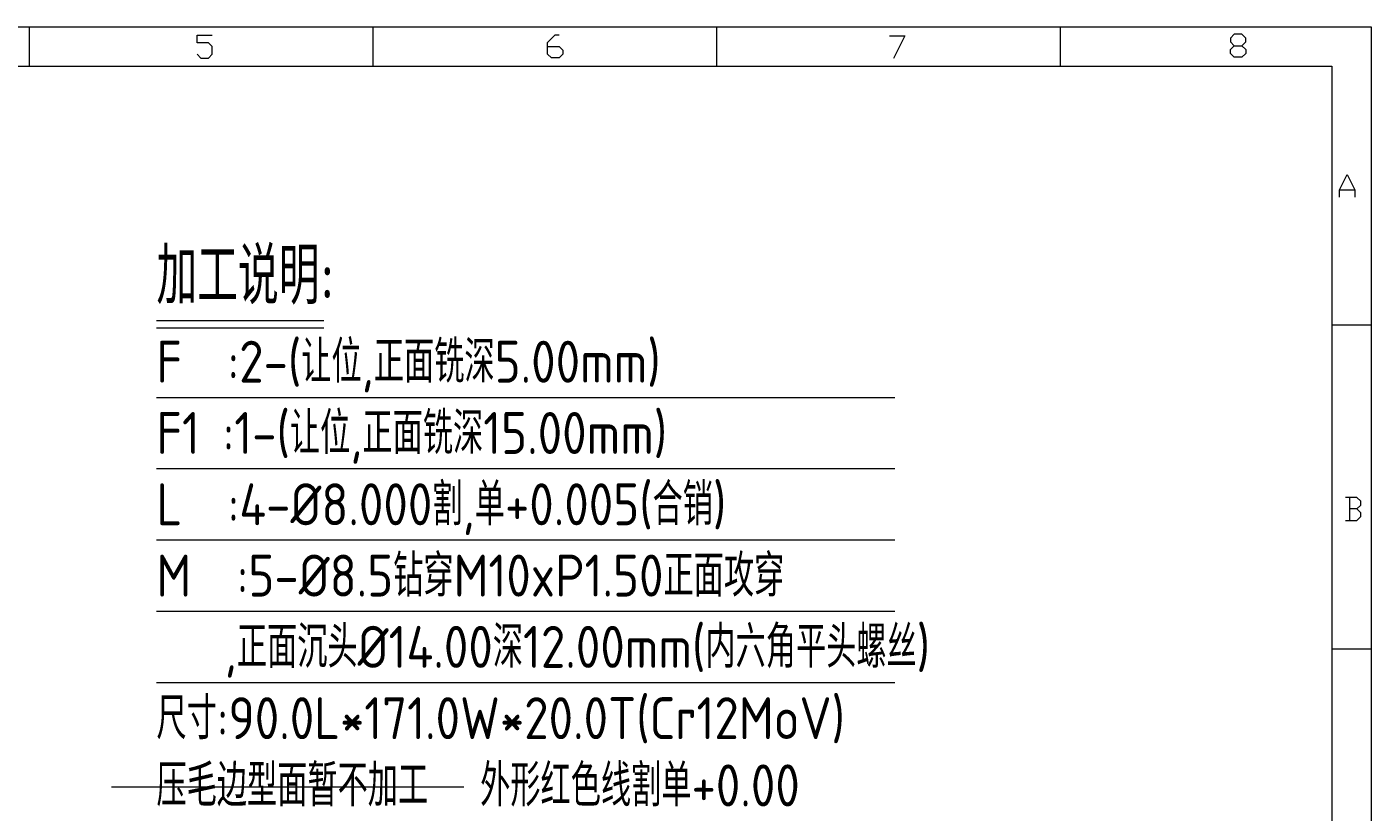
# Model space of a CAD drawing. Header units: millimetres. Extents: x 117382 to 126876, y -1151 to 1280.
# Drawn here: x 122320 to 122570, y 762.5 to 908.5 of the extents above; entities that cross this region are included whole.
import ezdxf
from ezdxf.enums import TextEntityAlignment as Align

# ---------------------------------------------------------------- set-up
doc = ezdxf.new("R2010")
doc.units = ezdxf.units.MM
doc.layers.add('DIE_P', color=2, linetype='Continuous')
doc.layers.add('TEXT', color=4, linetype='Continuous')
doc.styles.add('gbenor', font='gbenor.shx', dxfattribs={"bigfont": 'gbcbig.shx'})
doc.styles.add('GBENOR_', font='gbenor.shx', dxfattribs={"bigfont": 'gbcbig'})
doc.styles.add('TXT', font='txt.shx', dxfattribs={"width": 0.8, "bigfont": 'ctxt.shx'})

# ---------------------------------------------------------------- blocks, each defined once
blk = doc.blocks.new('U40')
at = {"color": 254, "lineweight": 18}
for p, q in [((0, 1783.5), (2530.2, 1783.5)), ((1265.1, 1783.5), (1265.1, 1746.5)), ((1589.1, 1783.5), (1589.1, 1746.5)), ((1913.1, 1783.5), (1913.1, 1746.5)), ((2237.1, 1783.5), (2237.1, 1746.5)), ((2530.2, 1783.5), (2530.2, 0)), ((37, 1746.5), (2493.2, 1746.5)), ((2493.2, 1746.5), (2493.2, 37)), ((2493.2, 1502.7), (2530.2, 1502.7)), ((2493.2, 1197.2), (2530.2, 1197.2))]:
    blk.add_line(p, q, dxfattribs=at)
at = {"color": 92, "lineweight": 18}
for points in [[(1423.4, 1757.7), (1427, 1754.1), (1434.2, 1754.1), (1437.8, 1757.7), (1437.8, 1764.9), (1434.2, 1768.5), (1423.4, 1768.5), (1423.4, 1775.7), (1437.8, 1775.7)], [(1753.9, 1765.1), (1764.7, 1765.1), (1768.3, 1761.5), (1768.3, 1757.9), (1764.7, 1754.3), (1757.5, 1754.3), (1753.9, 1757.9), (1753.9, 1768.7), (1761.1, 1775.9), (1764.7, 1775.9)], [(2076.2, 1775.2), (2090.6, 1775.2), (2079.8, 1753.6)], [(2408.4, 1765.7), (2412, 1762.1), (2412, 1758.5), (2408.4, 1754.9), (2401.2, 1754.9), (2397.6, 1758.5), (2397.6, 1762.1), (2401.2, 1765.7), (2408.4, 1765.7), (2412, 1769.3), (2412, 1772.9), (2408.4, 1776.5), (2401.2, 1776.5), (2397.6, 1772.9), (2397.6, 1769.3), (2401.2, 1765.7)], [(2500.4, 1622.8), (2500.4, 1630), (2507.6, 1644.4), (2514.8, 1630), (2514.8, 1622.8)], [(2500.4, 1630), (2514.8, 1630)], [(2516.9, 1329), (2520.5, 1332.6), (2520.5, 1336.2), (2516.9, 1339.8), (2506.1, 1339.8)], [(2509.7, 1339.8), (2509.7, 1318.2)], [(2506.1, 1318.2), (2516.9, 1318.2), (2520.5, 1321.8), (2520.5, 1325.4), (2516.9, 1329), (2509.7, 1329)]]:
    blk.add_lwpolyline(points, dxfattribs=at)
at = {"lineweight": 18, "style": 'GBENOR_'}
blk.add_attdef('文档路径', (2126, 386.9), '', height=17.8, dxfattribs=at)
at = {"lineweight": 20, "style": 'TXT'}
for tag, height, p in [('18-**-**', 16.3, (1866.6, 256.2)), ('客户名称', 16.1, (1741.1, 134, 0)), ('料厚:', 16.1, (1741.3, 93.2, 0))]:
    blk.add_attdef(tag, text='', height=height, dxfattribs=at).set_placement(p, align=Align.MIDDLE)
for tag, p, height in [('88888', (1850.9, 207.5), 14.9), ('材质:', (1691.2, 168, 0), 16.1), ('核准', (1869.4, 127.5, 0), 16.1), ('设计', (1868.8, 88.3, 0), 16.1), ('绘图', (1868.2, 49.1, 0), 16.1)]:
    blk.add_attdef(tag, p, '', height=height, dxfattribs=at)
for tag, p, height, width in [('3', (2234.7, 206.9), 15.8, 0.7), ('4', (2234.7, 167.4), 15.8, 0.7), ('核准日期', (2041.1, 124.2, 0), 16.1, 0.68), ('设计日期', (2041.1, 84.5, 0), 16.1, 0.68), ('1', (2251.9, 85.9), 14.6, 0.7), ('绘图日期', (2040.9, 46.4, 0), 16.1, 0.68), ('2', (2235, 49.2), 14.6, 0.7)]:
    blk.add_attdef(tag, p, '', height=height, dxfattribs=dict(at, width=width))

msp = doc.modelspace()

# ---------------------------------------------------------------- linework, layer by layer
at = {"layer": 'DIE_P', "lineweight": 5}
msp.add_line((122335.73, 767.186), (122401.233, 767.186), dxfattribs=at)
at = {"layer": 'TEXT', "color": 3, "lineweight": 5}
for p, q in [((122344.058, 853.947), (122375.222, 853.947)), ((122344.058, 852.582), (122375.222, 852.582))]:
    msp.add_line(p, q, dxfattribs=at)
at = {"layer": 'TEXT', "color": 3, "linetype": 'Continuous', "lineweight": 5}
for p, q in [((122344.058, 839.634), (122481.392, 839.634)), ((122344.058, 826.374), (122481.392, 826.374)), ((122344.058, 813.114), (122481.392, 813.114)), ((122344.058, 799.854), (122481.392, 799.854)), ((122344.058, 786.594), (122481.392, 786.594))]:
    msp.add_line(p, q, dxfattribs=at)

# ---------------------------------------------------------------- block references
at = {"lineweight": 5, "ltscale": 3, "xscale": 0.1972696920057416, "yscale": 0.1972696920057416, "zscale": 0.1972696920057416}
msp.add_blockref('U40', (122070.82, 556.708), dxfattribs=at)

# ---------------------------------------------------------------- texts
at = {"layer": 'TEXT', "color": 4, "lineweight": 5, "style": 'gbenor'}
for s, height, p in [('加工说明: ', 10.53, (122344.058, 856.95)), ('F  :2-(让位,正面铣深5.00mm)', 7.8, (122344.058, 842.364)), ('F1 :1-(让位,正面铣深15.00mm)', 7.8, (122344.058, 829.104)), ('M  :5-%%c8.5钻穿M10xP1.50正面攻穿', 7.8, (122344.058, 802.584)), ('   ,正面沉头%%C14.00深12.00mm(内六角平头螺丝)', 7.8, (122344.058, 789.324)), ('尺寸:90.0L*171.0W*20.0T(Cr12MoV)', 7.8, (122344.058, 776.064))]:
    msp.add_text(s, height=height, dxfattribs=at).set_placement(p)
at = {"layer": 'TEXT', "color": 1, "lineweight": 5, "style": 'gbenor'}
for s, p in [('L  :4-%%c8.000割,单+0.005(合销)', (122344.058, 815.844)), ('外形红色线割单+0.00', (122404.259, 763.561))]:
    msp.add_text(s, height=7.8, dxfattribs=at).set_placement(p)
at = {"layer": 'TEXT', "color": 8, "lineweight": 5, "style": 'gbenor'}
msp.add_text('压毛边型面暂不加工', height=7.8, dxfattribs=at).set_placement((122344.058, 763.561))

doc.saveas('drawing.dxf')
